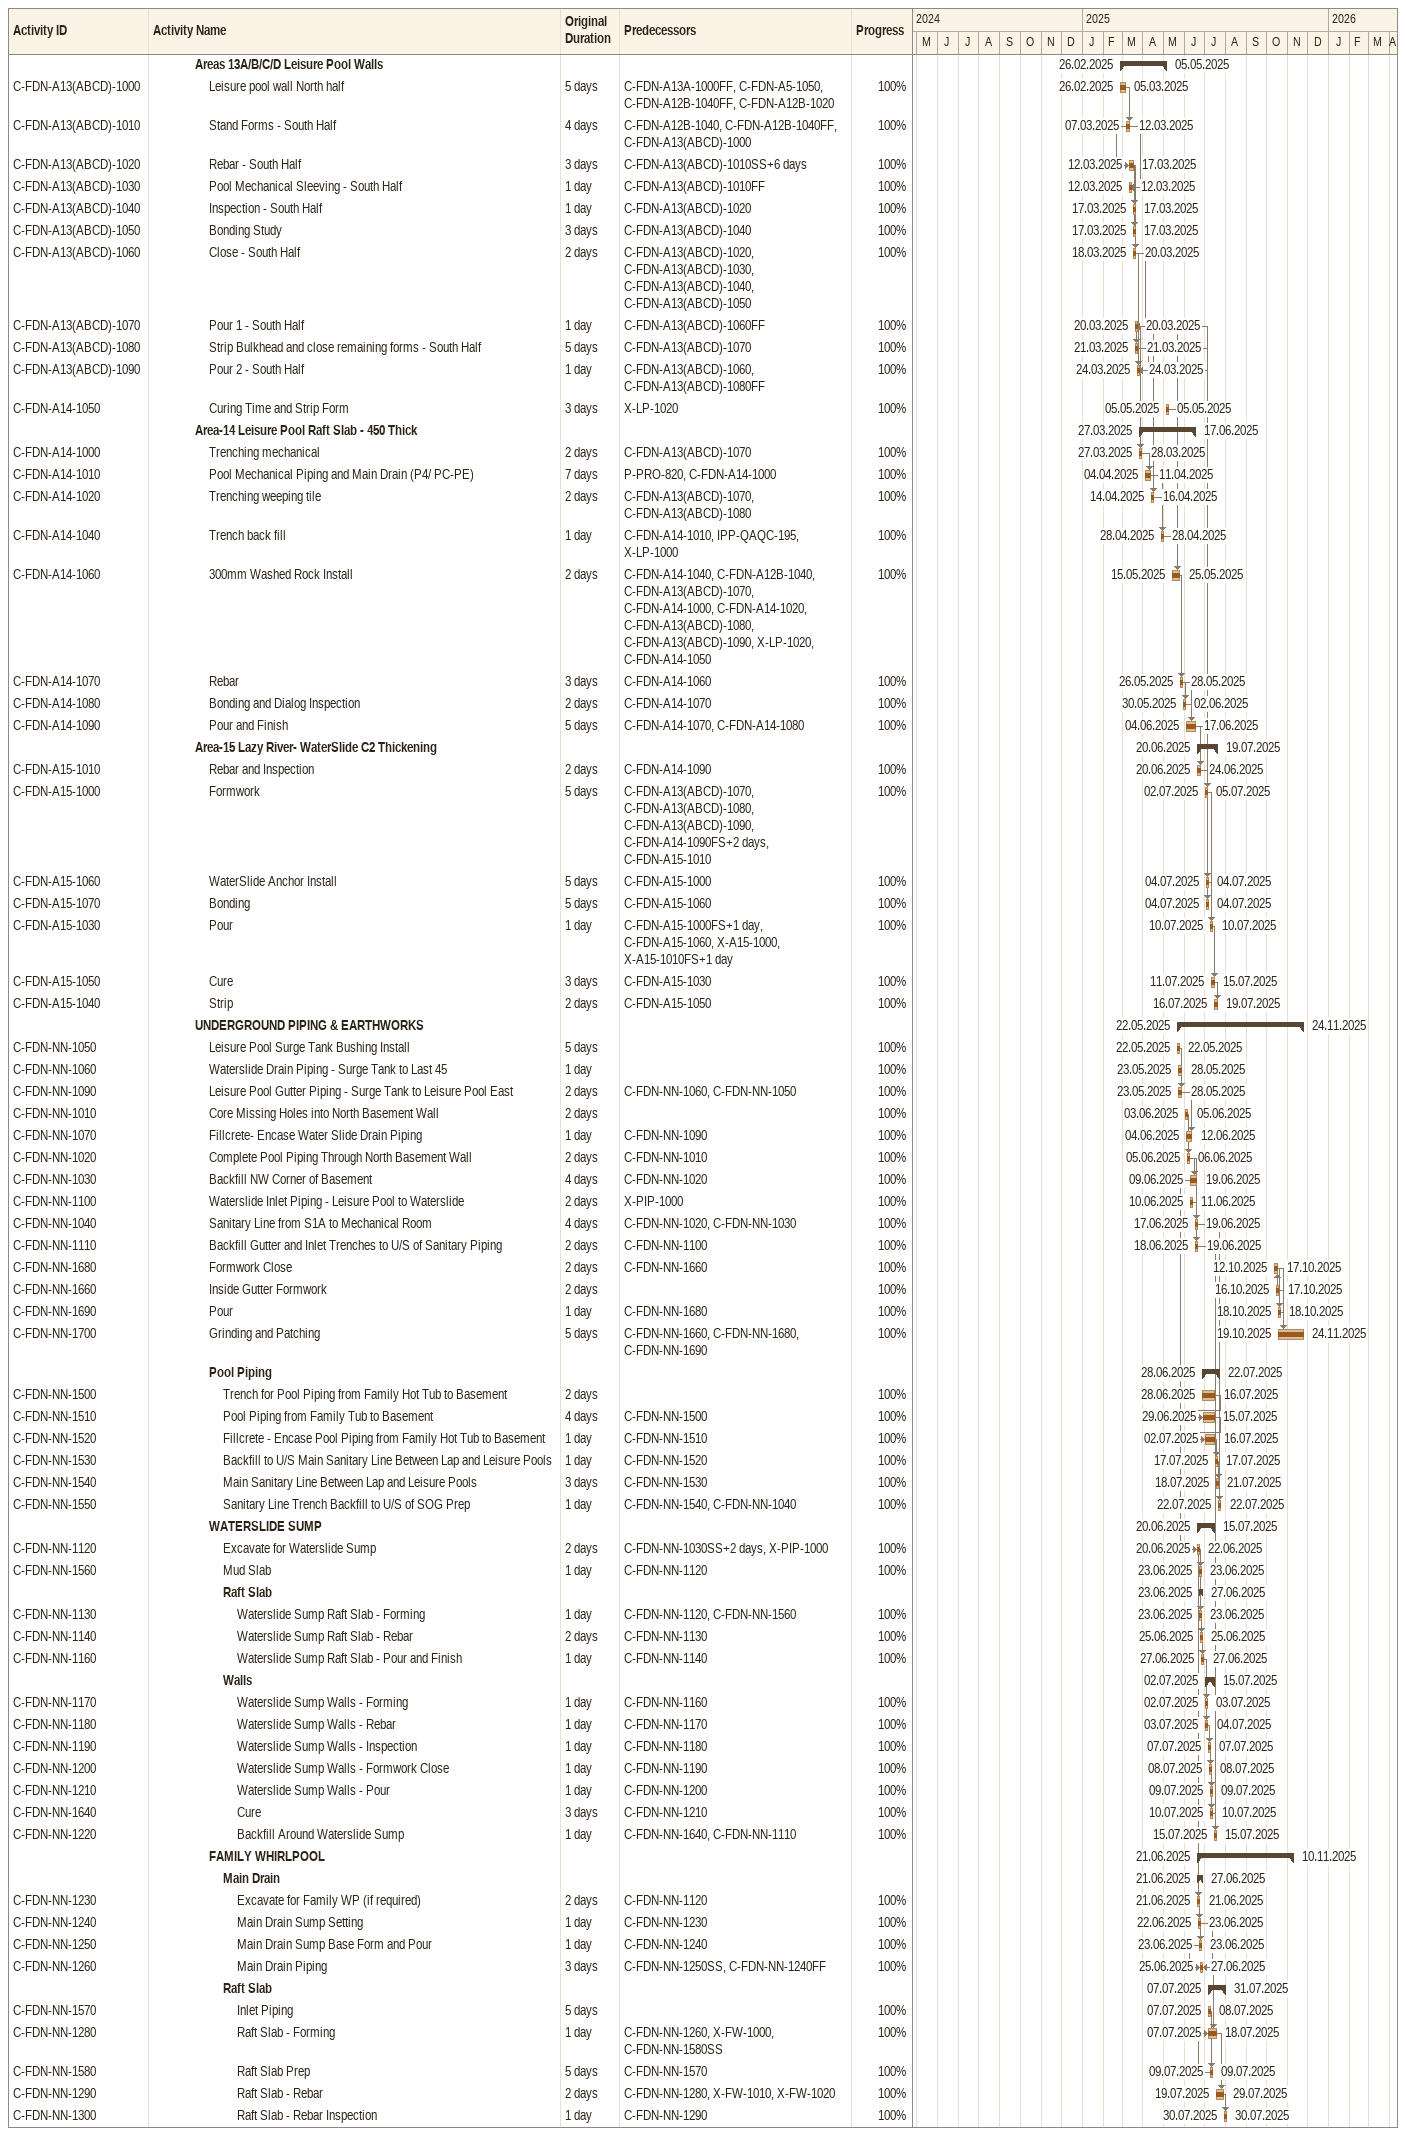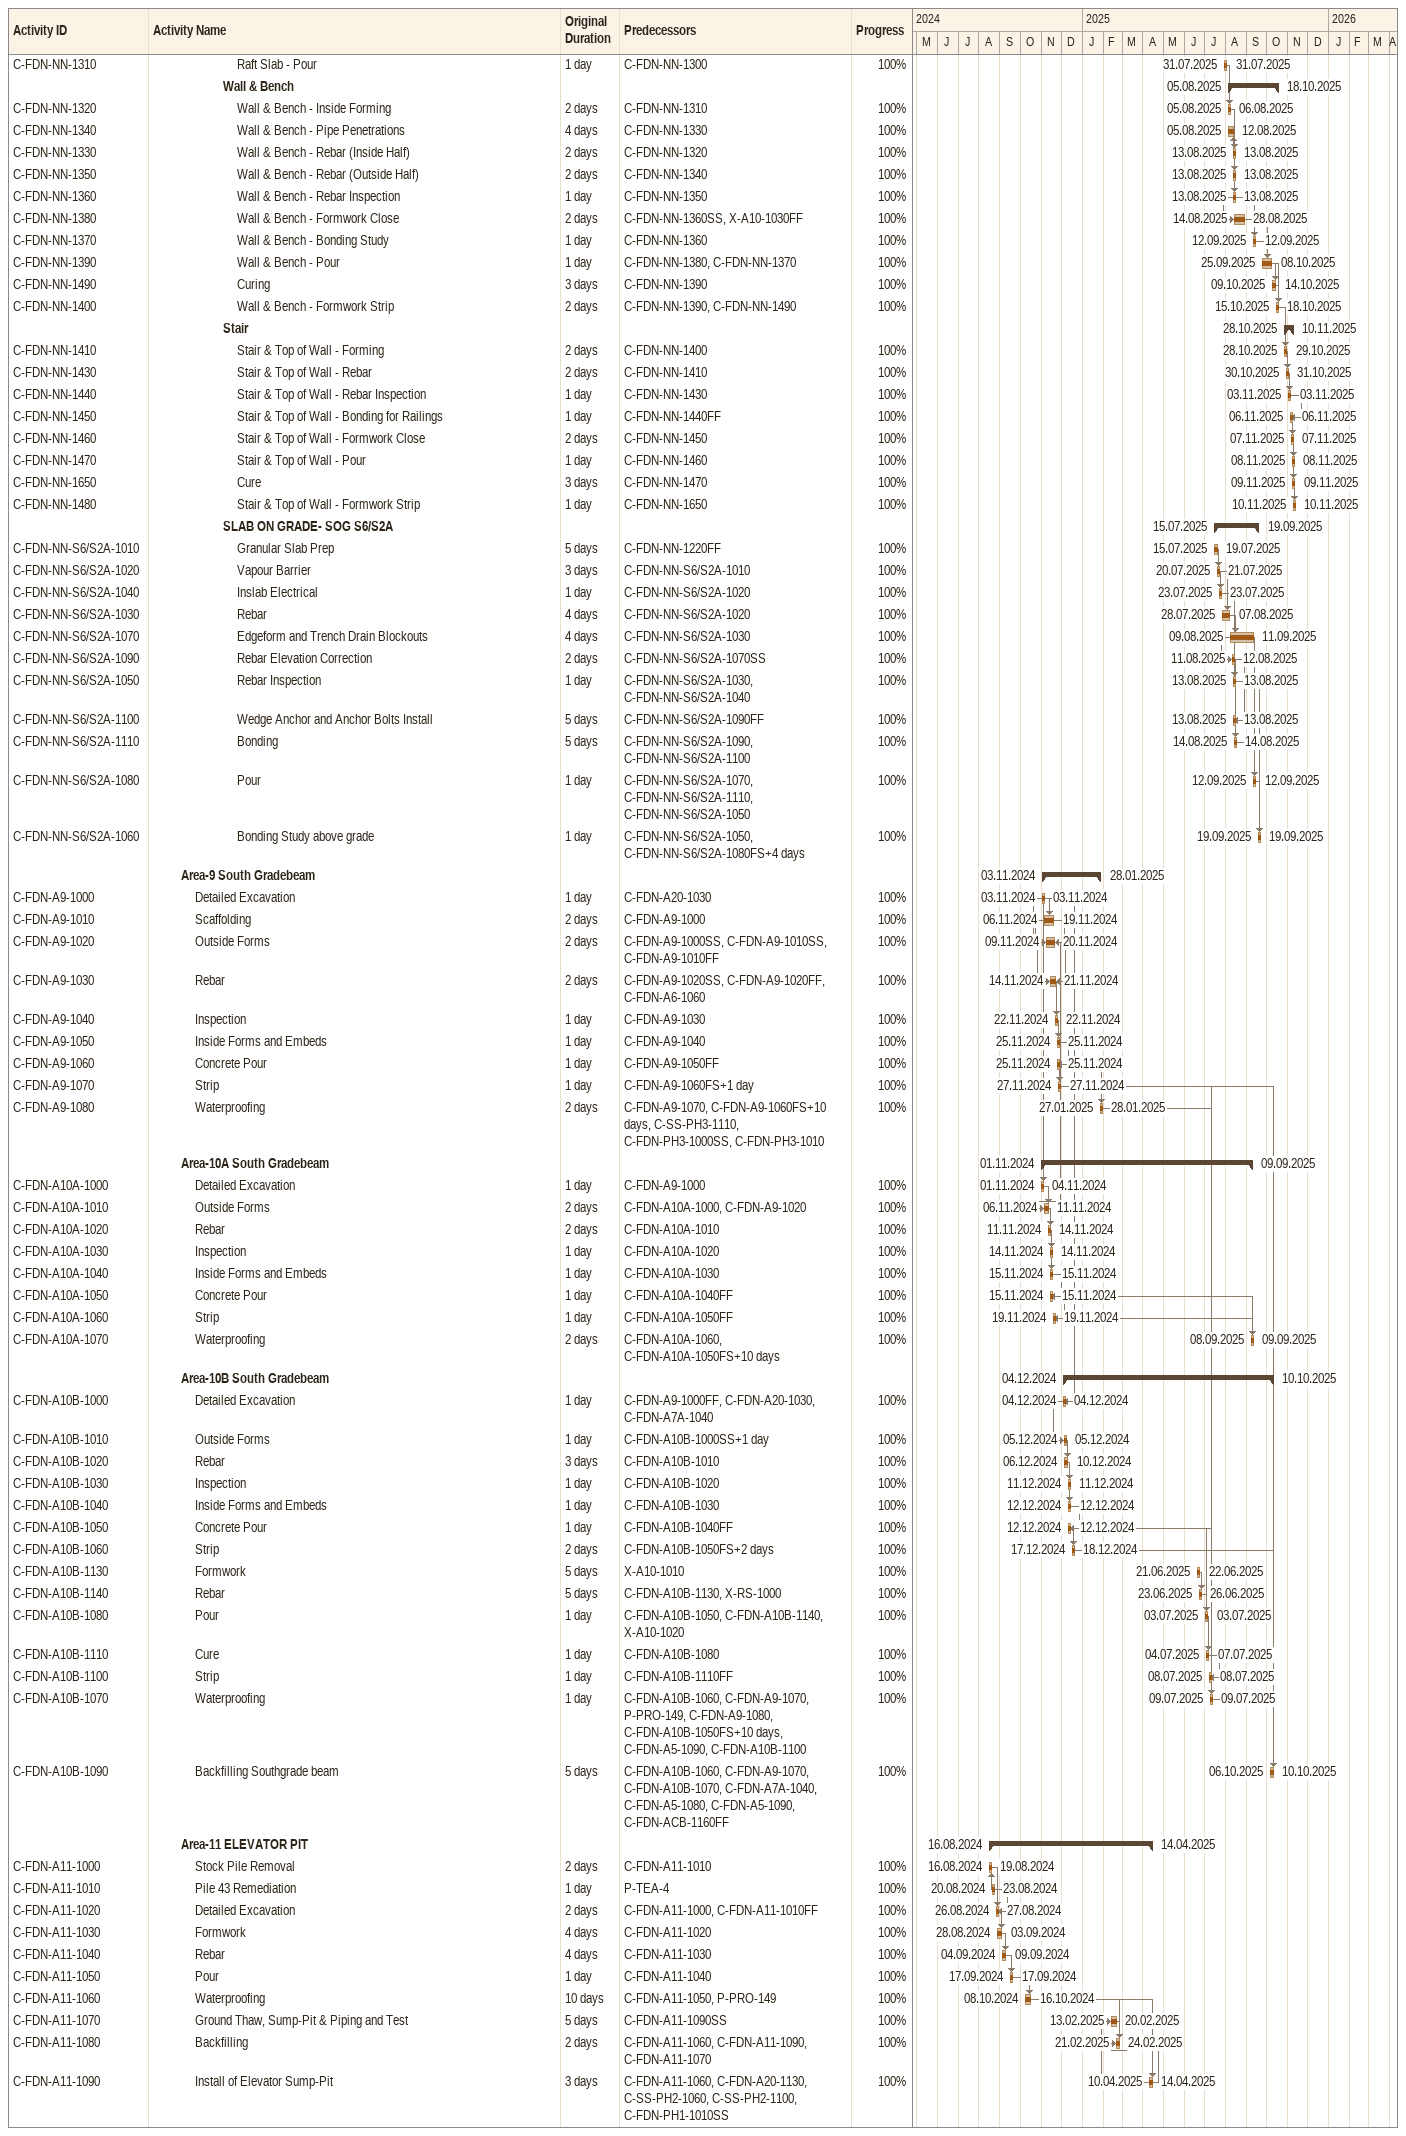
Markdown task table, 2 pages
| ID | Level | Task | Original duration | Start | Finish | Predecessors | % complete |
|---|---|---|---|---|---|---|---|
|  | 4 | **Areas 13A/B/C/D Leisure Pool Walls** |  | 2025-02-26 | 2025-05-05 |  |  |
| C-FDN-A13(ABCD)-1000 | 5 | Leisure pool wall North half | 5d | 2025-02-26 | 2025-03-05 | C-FDN-A13A-1000FF, C-FDN-A5-1050, C-FDN-A12B-1040FF, C-FDN-A12B-1020 | 100 |
| C-FDN-A13(ABCD)-1010 | 5 | Stand Forms - South Half | 4d | 2025-03-07 | 2025-03-12 | C-FDN-A12B-1040, C-FDN-A12B-1040FF, C-FDN-A13(ABCD)-1000 | 100 |
| C-FDN-A13(ABCD)-1020 | 5 | Rebar - South Half | 3d | 2025-03-12 | 2025-03-17 | C-FDN-A13(ABCD)-1010SS+6d | 100 |
| C-FDN-A13(ABCD)-1030 | 5 | Pool Mechanical Sleeving - South Half | 1d | 2025-03-12 | 2025-03-12 | C-FDN-A13(ABCD)-1010FF | 100 |
| C-FDN-A13(ABCD)-1040 | 5 | Inspection - South Half | 1d | 2025-03-17 | 2025-03-17 | C-FDN-A13(ABCD)-1020 | 100 |
| C-FDN-A13(ABCD)-1050 | 5 | Bonding Study | 3d | 2025-03-17 | 2025-03-17 | C-FDN-A13(ABCD)-1040 | 100 |
| C-FDN-A13(ABCD)-1060 | 5 | Close - South Half | 2d | 2025-03-18 | 2025-03-20 | C-FDN-A13(ABCD)-1020, C-FDN-A13(ABCD)-1030, C-FDN-A13(ABCD)-1040, C-FDN-A13(ABCD)-1050 | 100 |
| C-FDN-A13(ABCD)-1070 | 5 | Pour 1 - South Half | 1d | 2025-03-20 | 2025-03-20 | C-FDN-A13(ABCD)-1060FF | 100 |
| C-FDN-A13(ABCD)-1080 | 5 | Strip Bulkhead and close remaining forms - South Half | 5d | 2025-03-21 | 2025-03-21 | C-FDN-A13(ABCD)-1070 | 100 |
| C-FDN-A13(ABCD)-1090 | 5 | Pour 2 - South Half | 1d | 2025-03-24 | 2025-03-24 | C-FDN-A13(ABCD)-1060, C-FDN-A13(ABCD)-1080FF | 100 |
| C-FDN-A14-1050 | 5 | Curing Time and Strip Form | 3d | 2025-05-05 | 2025-05-05 | X-LP-1020 | 100 |
|  | 4 | **Area-14 Leisure Pool Raft Slab - 450 Thick** |  | 2025-03-27 | 2025-06-17 |  |  |
| C-FDN-A14-1000 | 5 | Trenching mechanical | 2d | 2025-03-27 | 2025-03-28 | C-FDN-A13(ABCD)-1070 | 100 |
| C-FDN-A14-1010 | 5 | Pool Mechanical Piping and Main Drain (P4/ PC-PE) | 7d | 2025-04-04 | 2025-04-11 | P-PRO-820, C-FDN-A14-1000 | 100 |
| C-FDN-A14-1020 | 5 | Trenching weeping tile | 2d | 2025-04-14 | 2025-04-16 | C-FDN-A13(ABCD)-1070, C-FDN-A13(ABCD)-1080 | 100 |
| C-FDN-A14-1040 | 5 | Trench back fill | 1d | 2025-04-28 | 2025-04-28 | C-FDN-A14-1010, IPP-QAQC-195, X-LP-1000 | 100 |
| C-FDN-A14-1060 | 5 | 300mm Washed Rock Install | 2d | 2025-05-15 | 2025-05-25 | C-FDN-A14-1040, C-FDN-A12B-1040, C-FDN-A13(ABCD)-1070, C-FDN-A14-1000, C-FDN-A14-1020, C-FDN-A13(ABCD)-1080, C-FDN-A13(ABCD)-1090, X-LP-1020, C-FDN-A14-1050 | 100 |
| C-FDN-A14-1070 | 5 | Rebar | 3d | 2025-05-26 | 2025-05-28 | C-FDN-A14-1060 | 100 |
| C-FDN-A14-1080 | 5 | Bonding and Dialog Inspection | 2d | 2025-05-30 | 2025-06-02 | C-FDN-A14-1070 | 100 |
| C-FDN-A14-1090 | 5 | Pour and Finish | 5d | 2025-06-04 | 2025-06-17 | C-FDN-A14-1070, C-FDN-A14-1080 | 100 |
|  | 4 | **Area-15 Lazy River- WaterSlide C2 Thickening** |  | 2025-06-20 | 2025-07-19 |  |  |
| C-FDN-A15-1010 | 5 | Rebar and Inspection | 2d | 2025-06-20 | 2025-06-24 | C-FDN-A14-1090 | 100 |
| C-FDN-A15-1000 | 5 | Formwork | 5d | 2025-07-02 | 2025-07-05 | C-FDN-A13(ABCD)-1070, C-FDN-A13(ABCD)-1080, C-FDN-A13(ABCD)-1090, C-FDN-A14-1090FS+2d, C-FDN-A15-1010 | 100 |
| C-FDN-A15-1060 | 5 | WaterSlide Anchor Install | 5d | 2025-07-04 | 2025-07-04 | C-FDN-A15-1000 | 100 |
| C-FDN-A15-1070 | 5 | Bonding | 5d | 2025-07-04 | 2025-07-04 | C-FDN-A15-1060 | 100 |
| C-FDN-A15-1030 | 5 | Pour | 1d | 2025-07-10 | 2025-07-10 | C-FDN-A15-1000FS+1d, C-FDN-A15-1060, X-A15-1000, X-A15-1010FS+1d | 100 |
| C-FDN-A15-1050 | 5 | Cure | 3d | 2025-07-11 | 2025-07-15 | C-FDN-A15-1030 | 100 |
| C-FDN-A15-1040 | 5 | Strip | 2d | 2025-07-16 | 2025-07-19 | C-FDN-A15-1050 | 100 |
|  | 4 | **UNDERGROUND PIPING & EARTHWORKS** |  | 2025-05-22 | 2025-11-24 |  |  |
| C-FDN-NN-1050 | 5 | Leisure Pool Surge Tank Bushing Install | 5d | 2025-05-22 | 2025-05-22 |  | 100 |
| C-FDN-NN-1060 | 5 | Waterslide Drain Piping - Surge Tank to Last 45 | 1d | 2025-05-23 | 2025-05-28 |  | 100 |
| C-FDN-NN-1090 | 5 | Leisure Pool Gutter Piping - Surge Tank to Leisure Pool East | 2d | 2025-05-23 | 2025-05-28 | C-FDN-NN-1060, C-FDN-NN-1050 | 100 |
| C-FDN-NN-1010 | 5 | Core Missing Holes into North Basement Wall | 2d | 2025-06-03 | 2025-06-05 |  | 100 |
| C-FDN-NN-1070 | 5 | Fillcrete- Encase Water Slide Drain Piping | 1d | 2025-06-04 | 2025-06-12 | C-FDN-NN-1090 | 100 |
| C-FDN-NN-1020 | 5 | Complete Pool Piping Through North Basement Wall | 2d | 2025-06-05 | 2025-06-06 | C-FDN-NN-1010 | 100 |
| C-FDN-NN-1030 | 5 | Backfill NW Corner of Basement | 4d | 2025-06-09 | 2025-06-19 | C-FDN-NN-1020 | 100 |
| C-FDN-NN-1100 | 5 | Waterslide Inlet Piping - Leisure Pool to Waterslide | 2d | 2025-06-10 | 2025-06-11 | X-PIP-1000 | 100 |
| C-FDN-NN-1040 | 5 | Sanitary Line from S1A to Mechanical Room | 4d | 2025-06-17 | 2025-06-19 | C-FDN-NN-1020, C-FDN-NN-1030 | 100 |
| C-FDN-NN-1110 | 5 | Backfill Gutter and Inlet Trenches to U/S of Sanitary Piping | 2d | 2025-06-18 | 2025-06-19 | C-FDN-NN-1100 | 100 |
| C-FDN-NN-1680 | 5 | Formwork Close | 2d | 2025-10-12 | 2025-10-17 | C-FDN-NN-1660 | 100 |
| C-FDN-NN-1660 | 5 | Inside Gutter Formwork | 2d | 2025-10-16 | 2025-10-17 |  | 100 |
| C-FDN-NN-1690 | 5 | Pour | 1d | 2025-10-18 | 2025-10-18 | C-FDN-NN-1680 | 100 |
| C-FDN-NN-1700 | 5 | Grinding and Patching | 5d | 2025-10-19 | 2025-11-24 | C-FDN-NN-1660, C-FDN-NN-1680, C-FDN-NN-1690 | 100 |
|  | 5 | **Pool Piping** |  | 2025-06-28 | 2025-07-22 |  |  |
| C-FDN-NN-1500 | 6 | Trench for Pool Piping from Family Hot Tub to Basement | 2d | 2025-06-28 | 2025-07-16 |  | 100 |
| C-FDN-NN-1510 | 6 | Pool Piping from Family Tub to Basement | 4d | 2025-06-29 | 2025-07-15 | C-FDN-NN-1500 | 100 |
| C-FDN-NN-1520 | 6 | Fillcrete - Encase Pool Piping from Family Hot Tub to Basement | 1d | 2025-07-02 | 2025-07-16 | C-FDN-NN-1510 | 100 |
| C-FDN-NN-1530 | 6 | Backfill to U/S Main Sanitary Line Between Lap and Leisure Pools | 1d | 2025-07-17 | 2025-07-17 | C-FDN-NN-1520 | 100 |
| C-FDN-NN-1540 | 6 | Main Sanitary Line Between Lap and Leisure Pools | 3d | 2025-07-18 | 2025-07-21 | C-FDN-NN-1530 | 100 |
| C-FDN-NN-1550 | 6 | Sanitary Line Trench Backfill to U/S of SOG Prep | 1d | 2025-07-22 | 2025-07-22 | C-FDN-NN-1540, C-FDN-NN-1040 | 100 |
|  | 5 | **WATERSLIDE SUMP** |  | 2025-06-20 | 2025-07-15 |  |  |
| C-FDN-NN-1120 | 6 | Excavate for Waterslide Sump | 2d | 2025-06-20 | 2025-06-22 | C-FDN-NN-1030SS+2d, X-PIP-1000 | 100 |
| C-FDN-NN-1560 | 6 | Mud Slab | 1d | 2025-06-23 | 2025-06-23 | C-FDN-NN-1120 | 100 |
|  | 6 | **Raft Slab** |  | 2025-06-23 | 2025-06-27 |  |  |
| C-FDN-NN-1130 | 7 | Waterslide Sump Raft Slab - Forming | 1d | 2025-06-23 | 2025-06-23 | C-FDN-NN-1120, C-FDN-NN-1560 | 100 |
| C-FDN-NN-1140 | 7 | Waterslide Sump Raft Slab - Rebar | 2d | 2025-06-25 | 2025-06-25 | C-FDN-NN-1130 | 100 |
| C-FDN-NN-1160 | 7 | Waterslide Sump Raft Slab - Pour and Finish | 1d | 2025-06-27 | 2025-06-27 | C-FDN-NN-1140 | 100 |
|  | 6 | **Walls** |  | 2025-07-02 | 2025-07-15 |  |  |
| C-FDN-NN-1170 | 7 | Waterslide Sump Walls - Forming | 1d | 2025-07-02 | 2025-07-03 | C-FDN-NN-1160 | 100 |
| C-FDN-NN-1180 | 7 | Waterslide Sump Walls - Rebar | 1d | 2025-07-03 | 2025-07-04 | C-FDN-NN-1170 | 100 |
| C-FDN-NN-1190 | 7 | Waterslide Sump Walls - Inspection | 1d | 2025-07-07 | 2025-07-07 | C-FDN-NN-1180 | 100 |
| C-FDN-NN-1200 | 7 | Waterslide Sump Walls - Formwork Close | 1d | 2025-07-08 | 2025-07-08 | C-FDN-NN-1190 | 100 |
| C-FDN-NN-1210 | 7 | Waterslide Sump Walls - Pour | 1d | 2025-07-09 | 2025-07-09 | C-FDN-NN-1200 | 100 |
| C-FDN-NN-1640 | 7 | Cure | 3d | 2025-07-10 | 2025-07-10 | C-FDN-NN-1210 | 100 |
| C-FDN-NN-1220 | 7 | Backfill Around Waterslide Sump | 1d | 2025-07-15 | 2025-07-15 | C-FDN-NN-1640, C-FDN-NN-1110 | 100 |
|  | 5 | **FAMILY WHIRLPOOL** |  | 2025-06-21 | 2025-11-10 |  |  |
|  | 6 | **Main Drain** |  | 2025-06-21 | 2025-06-27 |  |  |
| C-FDN-NN-1230 | 7 | Excavate for Family WP (if required) | 2d | 2025-06-21 | 2025-06-21 | C-FDN-NN-1120 | 100 |
| C-FDN-NN-1240 | 7 | Main Drain Sump Setting | 1d | 2025-06-22 | 2025-06-23 | C-FDN-NN-1230 | 100 |
| C-FDN-NN-1250 | 7 | Main Drain Sump Base Form and Pour | 1d | 2025-06-23 | 2025-06-23 | C-FDN-NN-1240 | 100 |
| C-FDN-NN-1260 | 7 | Main Drain Piping | 3d | 2025-06-25 | 2025-06-27 | C-FDN-NN-1250SS, C-FDN-NN-1240FF | 100 |
|  | 6 | **Raft Slab** |  | 2025-07-07 | 2025-07-31 |  |  |
| C-FDN-NN-1570 | 7 | Inlet Piping | 5d | 2025-07-07 | 2025-07-08 |  | 100 |
| C-FDN-NN-1280 | 7 | Raft Slab - Forming | 1d | 2025-07-07 | 2025-07-18 | C-FDN-NN-1260, X-FW-1000, C-FDN-NN-1580SS | 100 |
| C-FDN-NN-1580 | 7 | Raft Slab Prep | 5d | 2025-07-09 | 2025-07-09 | C-FDN-NN-1570 | 100 |
| C-FDN-NN-1290 | 7 | Raft Slab - Rebar | 2d | 2025-07-19 | 2025-07-29 | C-FDN-NN-1280, X-FW-1010, X-FW-1020 | 100 |
| C-FDN-NN-1300 | 7 | Raft Slab - Rebar Inspection | 1d | 2025-07-30 | 2025-07-30 | C-FDN-NN-1290 | 100 |
| C-FDN-NN-1310 | 7 | Raft Slab - Pour | 1d | 2025-07-31 | 2025-07-31 | C-FDN-NN-1300 | 100 |
|  | 6 | **Wall & Bench** |  | 2025-08-05 | 2025-10-18 |  |  |
| C-FDN-NN-1320 | 7 | Wall & Bench - Inside Forming | 2d | 2025-08-05 | 2025-08-06 | C-FDN-NN-1310 | 100 |
| C-FDN-NN-1340 | 7 | Wall & Bench - Pipe Penetrations | 4d | 2025-08-05 | 2025-08-12 | C-FDN-NN-1330 | 100 |
| C-FDN-NN-1330 | 7 | Wall & Bench - Rebar (Inside Half) | 2d | 2025-08-13 | 2025-08-13 | C-FDN-NN-1320 | 100 |
| C-FDN-NN-1350 | 7 | Wall & Bench - Rebar (Outside Half) | 2d | 2025-08-13 | 2025-08-13 | C-FDN-NN-1340 | 100 |
| C-FDN-NN-1360 | 7 | Wall & Bench - Rebar Inspection | 1d | 2025-08-13 | 2025-08-13 | C-FDN-NN-1350 | 100 |
| C-FDN-NN-1380 | 7 | Wall & Bench - Formwork Close | 2d | 2025-08-14 | 2025-08-28 | C-FDN-NN-1360SS, X-A10-1030FF | 100 |
| C-FDN-NN-1370 | 7 | Wall & Bench - Bonding Study | 1d | 2025-09-12 | 2025-09-12 | C-FDN-NN-1360 | 100 |
| C-FDN-NN-1390 | 7 | Wall & Bench - Pour | 1d | 2025-09-25 | 2025-10-08 | C-FDN-NN-1380, C-FDN-NN-1370 | 100 |
| C-FDN-NN-1490 | 7 | Curing | 3d | 2025-10-09 | 2025-10-14 | C-FDN-NN-1390 | 100 |
| C-FDN-NN-1400 | 7 | Wall & Bench - Formwork Strip | 2d | 2025-10-15 | 2025-10-18 | C-FDN-NN-1390, C-FDN-NN-1490 | 100 |
|  | 6 | **Stair** |  | 2025-10-28 | 2025-11-10 |  |  |
| C-FDN-NN-1410 | 7 | Stair & Top of Wall - Forming | 2d | 2025-10-28 | 2025-10-29 | C-FDN-NN-1400 | 100 |
| C-FDN-NN-1430 | 7 | Stair & Top of Wall - Rebar | 2d | 2025-10-30 | 2025-10-31 | C-FDN-NN-1410 | 100 |
| C-FDN-NN-1440 | 7 | Stair & Top of Wall - Rebar Inspection | 1d | 2025-11-03 | 2025-11-03 | C-FDN-NN-1430 | 100 |
| C-FDN-NN-1450 | 7 | Stair & Top of Wall - Bonding for Railings | 1d | 2025-11-06 | 2025-11-06 | C-FDN-NN-1440FF | 100 |
| C-FDN-NN-1460 | 7 | Stair & Top of Wall - Formwork Close | 2d | 2025-11-07 | 2025-11-07 | C-FDN-NN-1450 | 100 |
| C-FDN-NN-1470 | 7 | Stair & Top of Wall - Pour | 1d | 2025-11-08 | 2025-11-08 | C-FDN-NN-1460 | 100 |
| C-FDN-NN-1650 | 7 | Cure | 3d | 2025-11-09 | 2025-11-09 | C-FDN-NN-1470 | 100 |
| C-FDN-NN-1480 | 7 | Stair & Top of Wall - Formwork Strip | 1d | 2025-11-10 | 2025-11-10 | C-FDN-NN-1650 | 100 |
|  | 6 | **SLAB ON GRADE- SOG S6/S2A** |  | 2025-07-15 | 2025-09-19 |  |  |
| C-FDN-NN-S6/S2A-1010 | 7 | Granular Slab Prep | 5d | 2025-07-15 | 2025-07-19 | C-FDN-NN-1220FF | 100 |
| C-FDN-NN-S6/S2A-1020 | 7 | Vapour Barrier | 3d | 2025-07-20 | 2025-07-21 | C-FDN-NN-S6/S2A-1010 | 100 |
| C-FDN-NN-S6/S2A-1040 | 7 | Inslab Electrical | 1d | 2025-07-23 | 2025-07-23 | C-FDN-NN-S6/S2A-1020 | 100 |
| C-FDN-NN-S6/S2A-1030 | 7 | Rebar | 4d | 2025-07-28 | 2025-08-07 | C-FDN-NN-S6/S2A-1020 | 100 |
| C-FDN-NN-S6/S2A-1070 | 7 | Edgeform and Trench Drain Blockouts | 4d | 2025-08-09 | 2025-09-11 | C-FDN-NN-S6/S2A-1030 | 100 |
| C-FDN-NN-S6/S2A-1090 | 7 | Rebar Elevation Correction | 2d | 2025-08-11 | 2025-08-12 | C-FDN-NN-S6/S2A-1070SS | 100 |
| C-FDN-NN-S6/S2A-1050 | 7 | Rebar Inspection | 1d | 2025-08-13 | 2025-08-13 | C-FDN-NN-S6/S2A-1030, C-FDN-NN-S6/S2A-1040 | 100 |
| C-FDN-NN-S6/S2A-1100 | 7 | Wedge Anchor and Anchor Bolts Install | 5d | 2025-08-13 | 2025-08-13 | C-FDN-NN-S6/S2A-1090FF | 100 |
| C-FDN-NN-S6/S2A-1110 | 7 | Bonding | 5d | 2025-08-14 | 2025-08-14 | C-FDN-NN-S6/S2A-1090, C-FDN-NN-S6/S2A-1100 | 100 |
| C-FDN-NN-S6/S2A-1080 | 7 | Pour | 1d | 2025-09-12 | 2025-09-12 | C-FDN-NN-S6/S2A-1070, C-FDN-NN-S6/S2A-1110, C-FDN-NN-S6/S2A-1050 | 100 |
| C-FDN-NN-S6/S2A-1060 | 7 | Bonding Study above grade | 1d | 2025-09-19 | 2025-09-19 | C-FDN-NN-S6/S2A-1050, C-FDN-NN-S6/S2A-1080FS+4d | 100 |
|  | 3 | **Area-9 South Gradebeam** |  | 2024-11-03 | 2025-01-28 |  |  |
| C-FDN-A9-1000 | 4 | Detailed Excavation | 1d | 2024-11-03 | 2024-11-03 | C-FDN-A20-1030 | 100 |
| C-FDN-A9-1010 | 4 | Scaffolding | 2d | 2024-11-06 | 2024-11-19 | C-FDN-A9-1000 | 100 |
| C-FDN-A9-1020 | 4 | Outside Forms | 2d | 2024-11-09 | 2024-11-20 | C-FDN-A9-1000SS, C-FDN-A9-1010SS, C-FDN-A9-1010FF | 100 |
| C-FDN-A9-1030 | 4 | Rebar | 2d | 2024-11-14 | 2024-11-21 | C-FDN-A9-1020SS, C-FDN-A9-1020FF, C-FDN-A6-1060 | 100 |
| C-FDN-A9-1040 | 4 | Inspection | 1d | 2024-11-22 | 2024-11-22 | C-FDN-A9-1030 | 100 |
| C-FDN-A9-1050 | 4 | Inside Forms and Embeds | 1d | 2024-11-25 | 2024-11-25 | C-FDN-A9-1040 | 100 |
| C-FDN-A9-1060 | 4 | Concrete Pour | 1d | 2024-11-25 | 2024-11-25 | C-FDN-A9-1050FF | 100 |
| C-FDN-A9-1070 | 4 | Strip | 1d | 2024-11-27 | 2024-11-27 | C-FDN-A9-1060FS+1d | 100 |
| C-FDN-A9-1080 | 4 | Waterproofing | 2d | 2025-01-27 | 2025-01-28 | C-FDN-A9-1070, C-FDN-A9-1060FS+10d, C-SS-PH3-1110, C-FDN-PH3-1000SS, C-FDN-PH3-1010 | 100 |
|  | 3 | **Area-10A South Gradebeam** |  | 2024-11-01 | 2025-09-09 |  |  |
| C-FDN-A10A-1000 | 4 | Detailed Excavation | 1d | 2024-11-01 | 2024-11-04 | C-FDN-A9-1000 | 100 |
| C-FDN-A10A-1010 | 4 | Outside Forms | 2d | 2024-11-06 | 2024-11-11 | C-FDN-A10A-1000, C-FDN-A9-1020 | 100 |
| C-FDN-A10A-1020 | 4 | Rebar | 2d | 2024-11-11 | 2024-11-14 | C-FDN-A10A-1010 | 100 |
| C-FDN-A10A-1030 | 4 | Inspection | 1d | 2024-11-14 | 2024-11-14 | C-FDN-A10A-1020 | 100 |
| C-FDN-A10A-1040 | 4 | Inside Forms and Embeds | 1d | 2024-11-15 | 2024-11-15 | C-FDN-A10A-1030 | 100 |
| C-FDN-A10A-1050 | 4 | Concrete Pour | 1d | 2024-11-15 | 2024-11-15 | C-FDN-A10A-1040FF | 100 |
| C-FDN-A10A-1060 | 4 | Strip | 1d | 2024-11-19 | 2024-11-19 | C-FDN-A10A-1050FF | 100 |
| C-FDN-A10A-1070 | 4 | Waterproofing | 2d | 2025-09-08 | 2025-09-09 | C-FDN-A10A-1060, C-FDN-A10A-1050FS+10d | 100 |
|  | 3 | **Area-10B South Gradebeam** |  | 2024-12-04 | 2025-10-10 |  |  |
| C-FDN-A10B-1000 | 4 | Detailed Excavation | 1d | 2024-12-04 | 2024-12-04 | C-FDN-A9-1000FF, C-FDN-A20-1030, C-FDN-A7A-1040 | 100 |
| C-FDN-A10B-1010 | 4 | Outside Forms | 1d | 2024-12-05 | 2024-12-05 | C-FDN-A10B-1000SS+1d | 100 |
| C-FDN-A10B-1020 | 4 | Rebar | 3d | 2024-12-06 | 2024-12-10 | C-FDN-A10B-1010 | 100 |
| C-FDN-A10B-1030 | 4 | Inspection | 1d | 2024-12-11 | 2024-12-11 | C-FDN-A10B-1020 | 100 |
| C-FDN-A10B-1040 | 4 | Inside Forms and Embeds | 1d | 2024-12-12 | 2024-12-12 | C-FDN-A10B-1030 | 100 |
| C-FDN-A10B-1050 | 4 | Concrete Pour | 1d | 2024-12-12 | 2024-12-12 | C-FDN-A10B-1040FF | 100 |
| C-FDN-A10B-1060 | 4 | Strip | 2d | 2024-12-17 | 2024-12-18 | C-FDN-A10B-1050FS+2d | 100 |
| C-FDN-A10B-1130 | 4 | Formwork | 5d | 2025-06-21 | 2025-06-22 | X-A10-1010 | 100 |
| C-FDN-A10B-1140 | 4 | Rebar | 5d | 2025-06-23 | 2025-06-26 | C-FDN-A10B-1130, X-RS-1000 | 100 |
| C-FDN-A10B-1080 | 4 | Pour | 1d | 2025-07-03 | 2025-07-03 | C-FDN-A10B-1050, C-FDN-A10B-1140, X-A10-1020 | 100 |
| C-FDN-A10B-1110 | 4 | Cure | 1d | 2025-07-04 | 2025-07-07 | C-FDN-A10B-1080 | 100 |
| C-FDN-A10B-1100 | 4 | Strip | 1d | 2025-07-08 | 2025-07-08 | C-FDN-A10B-1110FF | 100 |
| C-FDN-A10B-1070 | 4 | Waterproofing | 1d | 2025-07-09 | 2025-07-09 | C-FDN-A10B-1060, C-FDN-A9-1070, P-PRO-149, C-FDN-A9-1080, C-FDN-A10B-1050FS+10d, C-FDN-A5-1090, C-FDN-A10B-1100 | 100 |
| C-FDN-A10B-1090 | 4 | Backfilling Southgrade beam | 5d | 2025-10-06 | 2025-10-10 | C-FDN-A10B-1060, C-FDN-A9-1070, C-FDN-A10B-1070, C-FDN-A7A-1040, C-FDN-A5-1080, C-FDN-A5-1090, C-FDN-ACB-1160FF | 100 |
|  | 3 | **Area-11 ELEVATOR PIT** |  | 2024-08-16 | 2025-04-14 |  |  |
| C-FDN-A11-1000 | 4 | Stock Pile Removal | 2d | 2024-08-16 | 2024-08-19 | C-FDN-A11-1010 | 100 |
| C-FDN-A11-1010 | 4 | Pile 43 Remediation | 1d | 2024-08-20 | 2024-08-23 | P-TEA-4 | 100 |
| C-FDN-A11-1020 | 4 | Detailed Excavation | 2d | 2024-08-26 | 2024-08-27 | C-FDN-A11-1000, C-FDN-A11-1010FF | 100 |
| C-FDN-A11-1030 | 4 | Formwork | 4d | 2024-08-28 | 2024-09-03 | C-FDN-A11-1020 | 100 |
| C-FDN-A11-1040 | 4 | Rebar | 4d | 2024-09-04 | 2024-09-09 | C-FDN-A11-1030 | 100 |
| C-FDN-A11-1050 | 4 | Pour | 1d | 2024-09-17 | 2024-09-17 | C-FDN-A11-1040 | 100 |
| C-FDN-A11-1060 | 4 | Waterproofing | 10d | 2024-10-08 | 2024-10-16 | C-FDN-A11-1050, P-PRO-149 | 100 |
| C-FDN-A11-1070 | 4 | Ground Thaw, Sump-Pit & Piping and Test | 5d | 2025-02-13 | 2025-02-20 | C-FDN-A11-1090SS | 100 |
| C-FDN-A11-1080 | 4 | Backfilling | 2d | 2025-02-21 | 2025-02-24 | C-FDN-A11-1060, C-FDN-A11-1090, C-FDN-A11-1070 | 100 |
| C-FDN-A11-1090 | 4 | Install of Elevator Sump-Pit | 3d | 2025-04-10 | 2025-04-14 | C-FDN-A11-1060, C-FDN-A20-1130, C-SS-PH2-1060, C-SS-PH2-1100, C-FDN-PH1-1010SS | 100 |
